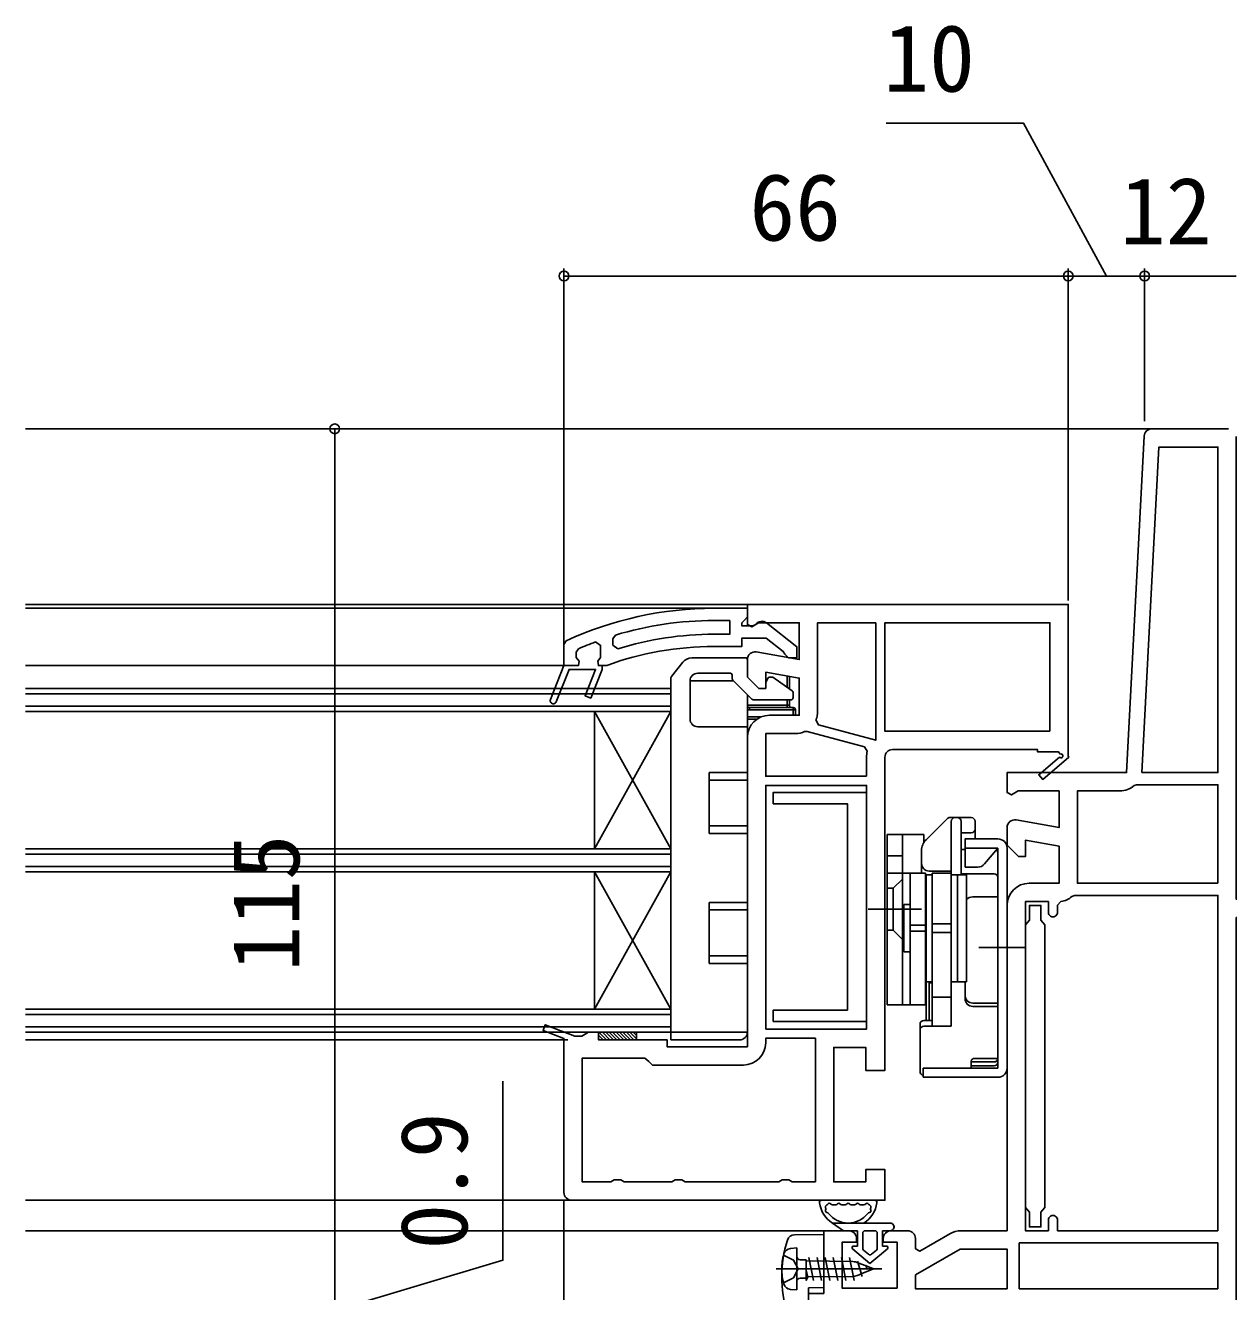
# Model space of a CAD drawing. Units: millimetres, scale not verified. Extents: x -525 to 525, y -783 to 778.
# Drawn here: x 212.5 to 370, y -446.1 to -280.3 of the extents above; entities that cross this region are included whole.
import ezdxf
from ezdxf.enums import TextEntityAlignment as Align

# ---------------------------------------------------------------- set-up
doc = ezdxf.new("R2010")
doc.units = ezdxf.units.MM
doc.header["$LTSCALE"] = 4
for name, color, linetype in [('0-2_YKK_11', 7, 'Continuous'), ('0-4_YKK_12', 2, 'Continuous'), ('0-5_YKK_13', 4, 'Continuous'), ('0-7_YKK_D', 6, 'Continuous')]:
    doc.layers.add(name, color=color, linetype=linetype)
doc.styles.add('ＭＳ ゴシック', font='')
doc.styles.get('ＭＳ ゴシック').set_extended_font_data('MS Gothic')

msp = doc.modelspace()

# ---------------------------------------------------------------- linework, layer by layer
at = {"layer": '0-2_YKK_11'}
for p, q in [((359.949, -333.168), (370, -333.168)), ((322.6, -376.168), (322.6, -378.668)), ((325.8, -438.168), (328, -438.168))]:
    msp.add_line(p, q, dxfattribs=at)
for points in [[(371, -334.168), (371, -394.768), (399, -394.768), (399, -398.168), (397.1, -398.168), (396.6, -397.668), (396.1, -397.168), (371, -397.168), (371, -448.168), (369.5, -448.168), (369.5, -460.668), (371, -460.668), (371, -463.168), (367, -463.168), (367, -448.168), (315, -448.168), (315, -446.368), (317, -446.368), (317, -438.168), (320.3, -438.168)], [(342.173, -384.383), (347.8, -385.375), (347.8, -380.568), (342.443, -380.568), (341.576, -381.11), (341, -380.79), (341, -378.168), (356.641, -378.168), (358.95, -334.115)], [(307, -356.168), (349, -356.168), (349, -376.034), (349.077, -376.168), (345.659, -379.072), (345.141, -378.463), (347.86, -376.152)], [(308.173, -362.383), (313.8, -363.375), (313.8, -358.568), (308.443, -358.568), (307.576, -359.11), (307, -358.79), (307, -356.168)], [(302.633, -356.668), (307, -356.668), (307, -357.768), (306.563, -358.264), (306.3, -358.561), (306.3, -358.968), (307.7, -358.968), (308.1, -358.768)], [(302.633, -360.068), (304.7, -360.068), (304.7, -358.268), (302.633, -358.268)], [(309.517, -358.58), (313.5, -361.692), (313.5, -363.168), (312.399, -363.168), (311.9, -362.692), (311.708, -362.323), (309.462, -360.568), (306.3, -360.568), (306.3, -361.668), (302.633, -361.668)], [(323.8, -358.568), (323.8, -373.947), (316.316, -371.941), (315.983, -371.269)], [(316.2, -370.168), (316.2, -358.568), (323.8, -358.568)], [(284.901, -361.962), (284.6, -362.421), (284.6, -363.093), (284.975, -363.577), (284.9, -364.168), (283, -364.168), (281.229, -368.62), (283, -364.168), (283, -361.386), (283.29, -360.932)], [(281.972, -368.915), (283.662, -364.668), (287.139, -364.668), (285.766, -368.12), (286.509, -368.415), (288, -364.668), (288, -364.168), (287.5, -364.168), (287.425, -363.577), (287.8, -363.093), (287.8, -363.068), (287.8, -361.532), (287.126, -361.064)], [(289.755, -360.176), (289.4, -360.655), (289.4, -361.491), (290.048, -361.969)], [(288.618, -364.137), (288.447, -364.168), (288, -364.168), (288, -364.668), (286.509, -368.415), (285.766, -368.12), (287.139, -364.668), (283.662, -364.668), (281.972, -368.915)], [(309.9, -370.668), (313.8, -370.668), (313.8, -365.812), (309.4, -365.036), (309.4, -367.168), (308.5, -367.168), (307, -365.667), (307, -363.368)], [(314.491, -372.812), (314.826, -372.784), (322.332, -374.796), (322.689, -375.393)], [(283, -433.168), (283, -412.978), (280.258, -411.942), (280.541, -411.193), (284.439, -412.668), (285.334, -412.668), (285.767, -412.418), (286.2, -412.168), (287.5, -412.168), (287.5, -413.168), (296.5, -413.168), (296.5, -414.068), (307, -414.068), (307, -373.568)], [(322.6, -378.668), (309.4, -378.668), (309.4, -373.068), (313.3, -373.068)], [(325, -376.168), (325, -417.168), (322.5, -417.168), (322.5, -414.168), (318.3, -414.168), (318.3, -431.768), (322.5, -431.768), (322.5, -430.168), (325, -430.168), (325, -434.168), (284, -434.168)], [(347.926, -375.773), (347.749, -375.468), (345, -375.468), (345, -375.168), (326, -375.168)], [(368.6, -392.668), (350.2, -392.668), (350.2, -380.568), (355.766, -380.568)], [(357.635, -379.885), (357.957, -379.768), (368.6, -379.768), (368.6, -392.668)], [(343.9, -392.668), (347.8, -392.668), (347.8, -387.812), (343.4, -387.036), (343.4, -389.168), (342.5, -389.168), (341, -387.668), (341, -385.368)], [(368.6, -438.168), (368.6, -394.268), (349.8, -394.268), (349.455, -394.405)], [(334.973, -438.168), (341, -438.168), (341, -395.568)], [(346.4, -396.467), (346.4, -395.068), (343.4, -395.068), (343.4, -438.168), (346.4, -438.168), (346.4, -436.768)], [(348.048, -395.055), (347.6, -395.552), (347.6, -396.467)], [(315.9, -431.768), (315.9, -412.968), (309.4, -412.968), (309.4, -413.568)], [(306.5, -416.468), (294.595, -416.468), (294.097, -416.018), (293.6, -415.568), (285.4, -415.568), (285.4, -431.768), (289.134, -431.768), (289.567, -431.518), (290.433, -431.518), (290.866, -431.768), (297.134, -431.768), (297.567, -431.518), (298.433, -431.518), (298.866, -431.768), (311.134, -431.768), (311.567, -431.518), (312.433, -431.518), (312.866, -431.768), (315.9, -431.768)], [(347.6, -436.768), (347.6, -438.168), (368.6, -438.168)], [(321.3, -439.168), (321.3, -439.668), (319.4, -439.668), (319.4, -445.668), (326.6, -445.668), (326.6, -439.668), (324.8, -439.668), (324.8, -439.168)], [(329, -439.168), (329, -440.513), (329.567, -440.84), (333.523, -438.556)]]:
    msp.add_lwpolyline(points, dxfattribs=at)
for points in [[(358.644, -378.168), (360.877, -335.568), (368.6, -335.568), (368.6, -378.168)], [(346.6, -372.768), (325, -372.768), (325, -358.568), (346.6, -358.568)], [(309.4, -411.768), (309.4, -379.868), (322.6, -379.868), (322.6, -411.768)], [(341, -445.768), (329, -445.768), (329, -443.939), (334.839, -440.568), (341, -440.568)], [(368.6, -445.768), (342.6, -445.768), (342.6, -439.768), (368.6, -439.768)]]:
    msp.add_lwpolyline(points, close=True, dxfattribs=at)
for centre, radius, start, end in [((359.949, -334.168), 1, 90, 176.99997), ((302.633, -402.668), 46, 90.00001, 114.86598), ((302.633, -402.667), 44.4, 89.99999, 106.86019), ((308.9, -359.368), 1, 51.91328, 143.13011), ((302.633, -402.667), 44.4, 110.44221, 113.53922), ((302.633, -402.667), 42.6, 89.99999, 107.18277), ((302.633, -402.667), 41, 89.99999, 109.98888), ((308, -363.368), 1, 79.99999, 179.99998), ((281.6, -368.768), 0.4, 158.30059, 338.30061), ((281.6, -368.768), 0.4, 158.30059, 338.30061), ((309.9, -373.568), 2.9, 90.00001, 179.99999), ((313.3, -370.167), 2.9, 337.68615, 359.99999), ((313.3, -370.167), 2.9, 269.99996, 294.25263), ((326, -376.168), 3.4, 166.82613, 179.99998), ((326, -376.168), 1, 90.00001, 179.99999), ((348.051, -375.99), 0.25, 220.35701, 120), ((355.766, -377.668), 2.9, 269.99999, 310.11919), ((342, -385.368), 1, 80.00002, 180), ((343.9, -395.568), 2.9, 90.00001, 179.99999), ((347.8, -392.668), 2.4, 275.9378, 313.60284), ((347, -396.467), 0.6, 179.99999, 0.00001), ((306.5, -413.567), 2.9, 270.00001, 359.99999), ((284, -433.167), 1, 180.00001, 269.99999), ((347, -436.768), 0.6, 359.99999, 180.00001), ((320.3, -439.168), 1, 0.00001, 89.99999), ((325.8, -439.168), 1, 90.00001, 179.99999), ((328, -439.168), 1, 0.00001, 89.99999), ((334.973, -441.067), 2.9, 89.99998, 119.99999)]:
    msp.add_arc(centre, radius, start, end, dxfattribs=at)
at = {"layer": '0-4_YKK_12'}
for p, q in [((359.949, -333.168), (212.498, -333.168)), ((307.5, -356.168), (212.498, -356.168)), ((305.998, -356.664), (212.498, -356.664)), ((283, -364.168), (212.498, -364.168)), ((297, -367.168), (212.5, -367.168)), ((297, -367.868), (212.5, -367.868)), ((297, -391.168), (297, -367.168)), ((297, -412.168), (297, -367.168)), ((297, -369.468), (212.5, -369.468)), ((297, -370.168), (212.5, -370.168)), ((287, -388.168), (287, -370.168)), ((297, -388.168), (287, -370.168)), ((297, -370.168), (287, -388.168)), ((297, -388.168), (212.5, -388.168)), ((297, -388.868), (212.5, -388.868)), ((297, -390.468), (212.5, -390.468)), ((297, -391.168), (212.5, -391.168)), ((287, -409.168), (287, -391.168)), ((297, -409.168), (287, -391.168)), ((297, -391.168), (287, -409.168)), ((297, -409.168), (212.5, -409.168)), ((297, -409.868), (212.5, -409.868)), ((297, -411.468), (212.5, -411.468)), ((297, -412.168), (212.5, -412.168)), ((283.5, -413.168), (212.498, -413.168)), ((284, -434.168), (212.498, -434.168)), ((317.5, -438.168), (212.498, -438.168))]:
    msp.add_line(p, q, dxfattribs=at)
at = {"layer": '0-5_YKK_13'}
for p, q in [((297.065, -365.585), (298.549, -363.73)), ((299.721, -363.168), (306.8, -363.168)), ((307.02, -363.168), (307, -363.168)), ((307, -363.368), (307, -363.168)), ((307, -363.368), (307, -364.96)), ((297, -412.168), (297, -365.773)), ((299.5, -366.168), (299.5, -371.168)), ((305.171, -366.168), (299.5, -366.168)), ((304.8, -365.168), (300.5, -365.168)), ((305, -365.789), (305, -365.368)), ((307.525, -368.521), (305.146, -366.142)), ((309.4, -366.36), (309.742, -365.768)), ((309.915, -365.668), (310.237, -365.668)), ((310.351, -365.704), (312.872, -367.468)), ((312.2, -365.53), (312.2, -366.998)), ((312.5, -367.208), (312.5, -365.583)), ((307, -367.996), (307, -372.168)), ((313, -367.714), (313, -368.368)), ((313, -369.668), (307.3, -369.668)), ((307.3, -369.668), (307.3, -369.968)), ((312.7, -368.668), (307.878, -368.668)), ((312.2, -368.668), (312.2, -369.368)), ((312.2, -369.368), (312.5, -369.368)), ((312.5, -369.368), (312.5, -368.668)), ((308.841, -370.868), (307, -370.868)), ((307, -371.168), (308.272, -371.168)), ((307.3, -369.968), (313, -369.968)), ((313, -369.968), (313, -370.668)), ((313.3, -370.668), (313.3, -369.968)), ((300.5, -372.168), (307, -372.168)), ((307, -372.168), (307, -378.168)), ((302, -386.168), (302, -378.168)), ((307, -378.168), (302, -378.168)), ((330.385, -386.982), (333.153, -384.214)), ((333.507, -384.068), (336.3, -384.068)), ((333.7, -391.368), (333.7, -384.568)), ((335, -391.434), (335, -384.568)), ((336.8, -386.868), (336.8, -384.568)), ((307, -385.168), (302, -385.168)), ((302, -386.168), (307, -386.168)), ((307, -386.168), (307, -385.168)), ((307, -386.168), (307, -395.168)), ((325.3, -408.568), (325.3, -386.268)), ((325.3, -386.268), (330.1, -386.268)), ((327.3, -391.368), (327.3, -386.268)), ((330.1, -387.342), (330.1, -386.268)), ((335, -386.068), (336.3, -386.068)), ((325.3, -389.068), (327.3, -389.068)), ((329.8, -391.368), (329.8, -388.396)), ((335, -388.268), (335.5, -388.268)), ((335.5, -388.068), (339.8, -388.068)), ((339.8, -388.068), (338.062, -390.139)), ((339.8, -416.868), (339.8, -388.068)), ((339.8, -394.446), (339.8, -388.768)), ((341, -416.868), (341, -388.068)), ((330.8, -391.068), (333.7, -391.068)), ((335.5, -390.568), (337.142, -390.568)), ((325.3, -391.368), (330.3, -391.368)), ((326.1, -393.318), (327.3, -392.118)), ((327.3, -391.368), (327.3, -408.568)), ((328.3, -408.568), (328.3, -391.368)), ((330.3, -408.568), (330.3, -391.368)), ((331.2, -391.568), (330.4, -391.568)), ((330.4, -391.568), (330.4, -405.568)), ((331.2, -391.568), (331.2, -405.568)), ((333.7, -411.388), (333.7, -391.368)), ((334.5, -391.568), (333.7, -391.568)), ((333.7, -391.568), (333.7, -405.568)), ((334.5, -391.568), (334.5, -405.568)), ((334.5, -405.568), (334.5, -391.568)), ((334.5, -391.568), (335.7, -391.568)), ((335, -391.434), (339.3, -391.434)), ((335.7, -405.568), (335.7, -391.568)), ((325.3, -393.318), (326.1, -393.318)), ((326.1, -398.818), (326.1, -393.318)), ((336.5, -394.446), (339.8, -394.446)), ((302, -403.168), (302, -395.168)), ((307, -395.168), (302, -395.168)), ((322.8, -396.068), (329.8, -396.068)), ((327.5, -401.668), (327.5, -395.468)), ((327.5, -395.468), (328.3, -395.468)), ((328.3, -401.668), (328.3, -395.468)), ((330.3, -395.568), (330.4, -395.568)), ((325.3, -398.818), (326.1, -398.818)), ((326.1, -398.818), (327.3, -400.018)), ((328.3, -398.176), (330.3, -398.176)), ((328.3, -398.959), (330.3, -398.959)), ((333.7, -397.998), (331.2, -397.998)), ((333.7, -399.137), (331.2, -399.137)), ((337.3, -401.068), (343.5, -401.068)), ((307, -402.168), (302, -402.168)), ((307, -403.168), (307, -402.168)), ((327.5, -401.668), (328.3, -401.668)), ((330.3, -401.568), (330.4, -401.568)), ((302, -403.168), (307, -403.168)), ((307, -403.168), (307, -412.168)), ((330.4, -405.568), (330.4, -410.635)), ((331.2, -405.568), (330.4, -405.568)), ((331.2, -410.635), (331.2, -405.706)), ((333.7, -411.388), (333.7, -405.568)), ((334.5, -405.568), (333.7, -405.568)), ((334.5, -405.568), (335.7, -405.568)), ((335.5, -407.803), (335.5, -405.568)), ((331.2, -407.568), (333.7, -407.568)), ((325.3, -408.568), (330.3, -408.568)), ((336.5, -408.354), (339.8, -408.354)), ((336.5, -408.803), (339.8, -408.803)), ((339.8, -415.609), (339.8, -408.803)), ((329.6, -411.135), (329.6, -417.306)), ((330.1, -410.635), (331.2, -410.635)), ((287.5, -412.543), (288.124, -413.168)), ((287.573, -412.168), (288.573, -413.168)), ((288.022, -412.168), (289.022, -413.168)), ((288.471, -412.168), (289.471, -413.168)), ((288.92, -412.168), (289.92, -413.168)), ((289.369, -412.168), (290.369, -413.168)), ((289.818, -412.168), (290.818, -413.168)), ((290.267, -412.168), (291.267, -413.168)), ((290.716, -412.168), (291.716, -413.168)), ((291.165, -412.168), (292.165, -413.168)), ((291.614, -412.168), (292.5, -413.053)), ((292.063, -412.168), (292.5, -412.604)), ((297, -412.168), (297, -413.168)), ((307, -412.168), (297, -412.168)), ((330.1, -411.388), (333.7, -411.388)), ((287.5, -412.992), (287.675, -413.168)), ((297, -413.168), (306, -413.168)), ((336.3, -416.868), (336.3, -415.979)), ((336.3, -416.068), (339.3, -416.068)), ((339.8, -415.609), (336.668, -415.609)), ((339.8, -416.068), (339.8, -415.609)), ((339.8, -416.868), (330, -416.868)), ((330, -418.068), (330, -416.868)), ((336.4, -416.568), (339.3, -416.568)), ((339.8, -418.068), (330, -418.068)), ((316.736, -434.167), (323.664, -434.167)), ((318.136, -434.767), (318.568, -434.767)), ((319.368, -434.767), (319.8, -434.767)), ((320.6, -434.767), (321.032, -434.767)), ((321.832, -434.767), (322.264, -434.767)), ((325.701, -437.168), (318.151, -437.168)), ((317, -438.667), (313.19, -438.701)), ((317, -445.598), (317, -438.667)), ((319.6, -438.168), (321.4, -438.168)), ((319.6, -438.168), (321.4, -438.168)), ((321.4, -438.168), (321.4, -440.168)), ((321.4, -440.168), (321.4, -438.168)), ((322.1, -440.467), (322.1, -438.468)), ((322.1, -440.467), (322.1, -438.468)), ((322.4, -438.168), (323.7, -438.168)), ((322.4, -438.168), (323.7, -438.168)), ((324, -438.468), (324, -440.467)), ((324, -438.468), (324, -440.467)), ((324.7, -438.168), (325.7, -438.168)), ((324.7, -440.168), (324.7, -438.168)), ((324.7, -438.168), (325.7, -438.168)), ((324.7, -440.168), (324.7, -438.168)), ((313.5, -440.418), (312.652, -440.492)), ((313.5, -440.418), (313.5, -445.918)), ((320.771, -440.524), (323.05, -442.468)), ((323.05, -442.468), (320.771, -440.524)), ((321.4, -440.168), (320.902, -440.168)), ((320.902, -440.168), (321.4, -440.168)), ((322.856, -441.25), (322.206, -440.695)), ((322.856, -441.25), (322.206, -440.695)), ((323.05, -442.468), (325.329, -440.524)), ((323.05, -442.468), (325.329, -440.524)), ((323.895, -440.695), (323.245, -441.25)), ((323.245, -441.25), (323.895, -440.695)), ((325.198, -440.168), (324.7, -440.168)), ((324.7, -440.168), (325.198, -440.168)), ((313.9, -441.968), (314.7, -441.968)), ((314.7, -441.968), (314.7, -444.668)), ((314.7, -442.114), (320.791, -442.185)), ((315.064, -441.665), (315.661, -444.668)), ((316.124, -441.665), (316.721, -444.668)), ((317.184, -441.665), (317.781, -444.668)), ((318.244, -441.665), (318.841, -444.668)), ((319.304, -441.665), (319.901, -444.668)), ((320.364, -441.665), (320.961, -444.668)), ((321.421, -442.165), (322.021, -444.168)), ((321.476, -442.35), (322.539, -442.769)), ((322.506, -442.655), (322.673, -443.233)), ((310.778, -443.168), (324.587, -443.168)), ((311.735, -444.968), (313.06, -444.313)), ((313.06, -444.313), (313.669, -443.168)), ((314.7, -443.312), (314.931, -444.218)), ((314.7, -444.221), (320.791, -444.15)), ((313.5, -445.918), (312.652, -445.843)), ((313.9, -444.368), (314.7, -444.368)), ((314.7, -444.663), (314.701, -444.668)), ((317, -445.598), (315, -445.633)), ((315, -445.633), (315, -448.168))]:
    msp.add_line(p, q, dxfattribs=at)
for points in [[(312.2, -369.668), (312.2, -369.368), (307, -369.368)], [(313.3, -369.968), (313, -369.968), (313, -369.668)], [(302, -379.168), (307, -379.168), (307, -378.168)], [(335.5, -390.568), (335.5, -386.868), (339.8, -386.868)], [(333.7, -391.368), (331.2, -391.368), (331.2, -411.388)], [(302, -396.168), (307, -396.168), (307, -395.168)], [(330.8, -410.635), (330.8, -405.706), (331.2, -405.706)], [(336.668, -415.609), (336.63, -415.612), (336.576, -415.624), (336.516, -415.65), (336.455, -415.689), (336.401, -415.739), (336.357, -415.799), (336.325, -415.865), (336.305, -415.934), (336.3, -415.999)], [(318.151, -437.168), (319.6, -438.168), (318.151, -437.168)], [(311.735, -441.368), (313.06, -442.023), (313.669, -443.168)], [(314.7, -444.668), (314.701, -444.668), (314.931, -444.218)], [(322.539, -442.769), (323.5, -443.168), (321.917, -443.823)]]:
    msp.add_lwpolyline(points, dxfattribs=at)
for points in [[(322.6, -380.768), (322.6, -410.768), (310.4, -410.768), (310.4, -409.268), (320.1, -409.268), (320.1, -382.268), (310.4, -382.268), (310.4, -380.768)], [(345.925, -398.113), (345.925, -435.13), (345.675, -435.426), (345.425, -435.722), (345.425, -437.672), (343.925, -437.672), (343.925, -435.722), (343.675, -435.426), (343.425, -435.13), (343.425, -398.113), (343.675, -397.818), (343.925, -397.522), (343.925, -395.572), (345.425, -395.572), (345.425, -397.522), (345.675, -397.818)], [(292.5, -412.168), (292.5, -413.168), (287.5, -413.168), (287.5, -412.168)]]:
    msp.add_lwpolyline(points, close=True, dxfattribs=at)
for centre, radius, start, end in [((299.721, -364.668), 1.5, 90, 141.34019), ((306.8, -363.368), 0.2, 0, 90), ((297.3, -365.773), 0.3, 141.34019, 180), ((300.5, -366.168), 1, 90, 180), ((304.8, -365.368), 0.2, 0, 90), ((305.5, -365.789), 0.5, 180, 225), ((309.915, -365.868), 0.2, 90, 150), ((310.237, -365.868), 0.2, 55, 90), ((312.7, -367.714), 0.3, 0, 55), ((307.3, -369.368), 0.3, 180, 270), ((307.878, -368.168), 0.5, 225, 270), ((312.8, -369.368), 0.3, 180, 270), ((312.7, -368.368), 0.3, 270, 0), ((313, -369.968), 0.3, 0, 90), ((300.5, -371.168), 1, 180, 270), ((307.3, -369.368), 0.6, 240, 270), ((333.507, -384.568), 0.5, 90, 135), ((334.2, -384.568), 0.5, 90, 180), ((334.5, -384.568), 0.5, 0, 90), ((336.3, -384.568), 0.5, 0, 90), ((336.3, -385.568), 0.5, 270, 0), ((331.8, -388.396), 2, 135, 180), ((339.8, -388.068), 1.2, 0, 90), ((339.3, -388.768), 0.5, 0, 57.6926), ((330.8, -390.068), 1, 180, 270), ((337.142, -389.368), 1.2, 270, 320), ((339.3, -391.934), 0.5, 0, 90), ((336.5, -395.446), 1, 90, 143.1301), ((330.8, -404.768), 1, 240, 246.42182), ((336.5, -407.354), 1, 180, 270), ((336.5, -407.803), 1, 180, 270), ((330.1, -411.135), 0.5, 90, 180), ((306, -412.168), 1, 270, 0), ((330.1, -411.888), 0.5, 90, 180), ((339.3, -415.568), 0.5, 270, 355.24516), ((339.3, -416.068), 0.5, 270, 0), ((330.1, -417.306), 0.5, 180, 258.46304), ((336.4, -416.068), 0.5, 258.46304, 270), ((339.8, -416.868), 1.2, 270, 0), ((316.736, -434.467), 0.3, 90, 188.20609), ((323.664, -434.467), 0.3, 351.79391, 90), ((320.2, -433.968), 3.8, 188.20609, 237.36313), ((317.517, -435.067), 0.3, 110.02209, 202.28177), ((317.429, -435.568), 0.2, 153.36701, 266.63299), ((320.2, -433.968), 3.2, 202.28177, 203.14776), ((316.982, -435.343), 0.3, 333.36701, 23.14776), ((317.311, -434.503), 0.3, 290.02209, 328.16514), ((317.4, -436.067), 0.3, 36.85224, 86.63299), ((317.736, -434.767), 0.2, 36.8699, 148.16514), ((320.2, -433.968), 3.2, 216.85224, 323.14776), ((318.136, -434.467), 0.3, 216.8699, 270), ((318.568, -434.467), 0.3, 270, 323.1301), ((318.968, -434.767), 0.2, 36.8699, 143.1301), ((319.368, -434.467), 0.3, 216.8699, 270), ((319.8, -434.467), 0.3, 270, 323.1301), ((320.2, -434.767), 0.2, 36.8699, 143.1301), ((320.6, -434.467), 0.3, 216.8699, 270), ((321.032, -434.467), 0.3, 270, 323.1301), ((321.432, -434.767), 0.2, 36.8699, 143.1301), ((321.832, -434.467), 0.3, 216.8699, 270), ((320.2, -433.968), 3.8, 302.63687, 351.79391), ((322.264, -434.467), 0.3, 270, 323.1301), ((322.664, -434.767), 0.2, 31.83486, 143.1301), ((323.001, -436.067), 0.3, 93.36701, 143.14776), ((323.089, -434.503), 0.3, 211.83486, 249.97791), ((322.972, -435.568), 0.2, 273.36701, 26.63299), ((322.884, -435.067), 0.3, 337.71823, 69.97791), ((323.418, -435.343), 0.3, 156.85224, 206.63299), ((320.2, -433.968), 3.2, 336.85224, 337.71823), ((325.7, -437.668), 0.5, 270, 90.11459), ((325.701, -437.668), 0.5, 270.11462, 89.88538), ((313.199, -439.701), 1, 90.5, 162.21648), ((322.4, -438.468), 0.3, 90, 180), ((322.4, -438.468), 0.3, 90, 180), ((323.7, -438.468), 0.3, 0, 90), ((323.7, -438.468), 0.3, 0, 90), ((325.7, -437.668), 0.5, 270.00002, 270.11467), ((327.125, -444.167), 15.625, 162.21648, 197.85555), ((312.74, -441.488), 1, 95, 163.74297), ((320.902, -440.37), 0.202, 90.00003, 229.53622), ((320.902, -440.37), 0.202, 90, 229.53619), ((322.4, -440.467), 0.3, 180, 229.53619), ((322.4, -440.467), 0.3, 180, 229.53619), ((323.7, -440.467), 0.3, 310.46381, 0), ((323.7, -440.467), 0.3, 310.46381, 0), ((325.198, -440.37), 0.202, 310.46381, 90), ((325.198, -440.37), 0.202, 310.46381, 90), ((318.5, -443.168), 7, 163.74297, 180), ((313.9, -441.568), 0.4, 180, 270), ((319.97, -447.118), 5, 72.47664, 80.55298), ((323.05, -441.022), 0.3, 229.53619, 310.46381), ((323.05, -441.022), 0.3, 229.53619, 310.46381), ((318.5, -443.168), 7, 180, 196.25703), ((319.97, -439.218), 5, 279.44702, 292.91746), ((312.74, -444.847), 1, 196.25703, 265), ((313.9, -444.768), 0.4, 90, 180)]:
    msp.add_arc(centre, radius, start, end, dxfattribs=at)
at = {"layer": '0-7_YKK_D'}
for p, q in [((283, -362.116), (283, -312.168)), ((283, -313.168), (349, -313.168)), ((349, -355.668), (349, -312.168)), ((349, -355.668), (349, -312.168)), ((349, -313.168), (359, -313.168)), ((359, -332.168), (359, -312.168)), ((359, -332.168), (359, -312.168)), ((359, -313.168), (371, -313.168)), ((234, -333.168), (254, -333.168)), ((253, -333.168), (253, -448.168)), ((283, -434.168), (283, -608.167)), ((253, -448.168), (253, -445.618))]:
    msp.add_line(p, q, dxfattribs=at)
for points in [[(354, -313.168), (343.151, -293.168), (325.151, -293.168)], [(253, -448.618), (275, -442.018), (275, -418.586)]]:
    msp.add_lwpolyline(points, dxfattribs=at)
for centre in [(283, -313.168), (349, -313.168), (349, -313.168), (359, -313.168), (359, -313.168), (253, -333.168)]:
    msp.add_circle(centre, 0.637, dxfattribs=at)

# ---------------------------------------------------------------- texts
at = {"layer": '0-7_YKK_D', "style": 'ＭＳ ゴシック'}
for s, p in [('10', (324.81, -291.668)), ('66', (307.272, -311.168)), ('12', (355.795, -311.668))]:
    msp.add_text(s, height=8.798, dxfattribs=at).set_placement(p, align=Align.BOTTOM_LEFT)
for s, p in [('115', (251, -404.236)), ('0.9', (273, -440.631))]:
    msp.add_text(s, height=8.798, rotation=90, dxfattribs=at).set_placement(p, align=Align.BOTTOM_LEFT)

doc.saveas('drawing.dxf')
